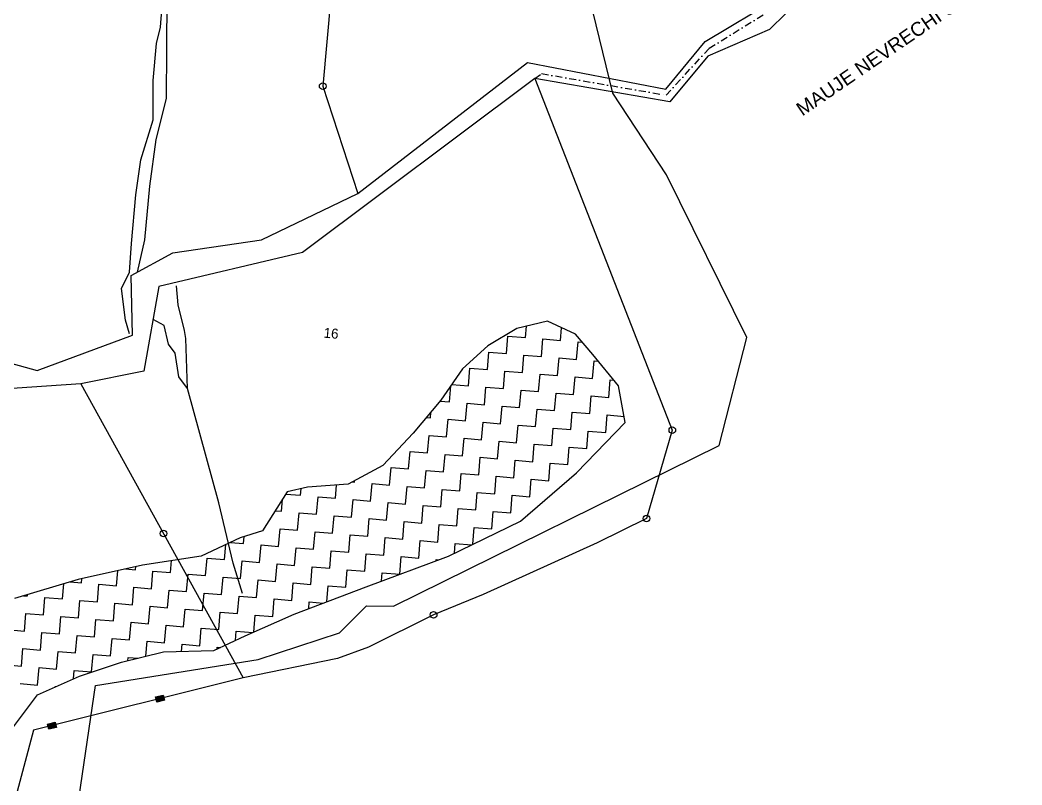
# Model space of a CAD drawing. Header units: metres. Extents: x 315709 to 318108, y 1893429 to 1895898.
# Drawn here: x 317063 to 317780, y 1894282 to 1894828 of the extents above; entities that cross this region are included whole.
import ezdxf

# ---------------------------------------------------------------- set-up
doc = ezdxf.new("R2010")
doc.units = ezdxf.units.M
doc.header["$MEASUREMENT"] = 0
doc.linetypes.add('DASHDOT', pattern=[1, 0.5, -0.25, 0, -0.25])
for name, color, linetype in [('LINE_WATER', 4, 'Continuous'), ('POLY_HATCH', 12, 'Continuous'), ('POLY_PARCEL', 6, 'Continuous'), ('POLY_WATER', 4, 'Continuous'), ('TEXT_MAPOUT', 7, 'Continuous'), ('TEXT_PARCEL', 7, 'Continuous'), ('V_BOUND_LINE', 7, 'Continuous'), ('V_BOUND_STREAM_LINE', 7, 'DASHDOT'), ('VILLAGE BOUNDRY', 5, 'Continuous')]:
    doc.layers.add(name, color=color, linetype=linetype)
doc.styles.get("Standard").update_dxf_attribs({"font": 'arial.ttf'})
doc.styles.add('TEXT_MAP', font='')
doc.styles.get('TEXT_MAP').set_extended_font_data('Kruti Dev 050')

msp = doc.modelspace()

# ---------------------------------------------------------------- hatches: boundary and pattern name
for points in [[(317166.6, 1894342.34), (317165.67, 1894346.04), (317160.33, 1894344.69), (317161.26, 1894341)], [(317089.39, 1894322.96), (317088.46, 1894326.66), (317083.12, 1894325.32), (317084.05, 1894321.62)]]:
    msp.add_hatch(color=256).paths.add_polyline_path(points)

# ---------------------------------------------------------------- linework, layer by layer
for p, q in [((317160.33, 1894344.69), (317165.67, 1894346.04)), ((317161.26, 1894341), (317160.33, 1894344.69)), ((317165.67, 1894346.04), (317166.6, 1894342.34)), ((317166.6, 1894342.34), (317161.26, 1894341)), ((317083.12, 1894325.32), (317088.46, 1894326.66)), ((317084.05, 1894321.62), (317083.12, 1894325.32)), ((317089.39, 1894322.96), (317084.05, 1894321.62)), ((317088.46, 1894326.66), (317089.39, 1894322.96))]:
    msp.add_line(p, q)
for centre in [(317279.73, 1894781.16), (317529.6, 1894535.31), (317511.08, 1894472.14), (317165.86, 1894461.47), (317359.01, 1894403.42)]:
    msp.add_circle(centre, 2.36)
at = {"layer": 'LINE_WATER'}
for p, q in [((317163.81, 1894823.23), (317166.03, 1894853)), ((317168.3, 1894845.78), (317167.97, 1894807.51)), ((317161.02, 1894811.74), (317163.81, 1894823.23)), ((317158.54, 1894785.11), (317161.02, 1894811.74)), ((317167.97, 1894807.51), (317167.91, 1894772.34)), ((317158.56, 1894757.23), (317158.54, 1894785.11)), ((317167.91, 1894772.34), (317160.5, 1894743)), ((317149.64, 1894728.54), (317158.56, 1894757.23)), ((317160.5, 1894743), (317155.9, 1894709.78)), ((317146.25, 1894703.55), (317149.64, 1894728.54)), ((317155.9, 1894709.78), (317152.42, 1894671.25)), ((317143.07, 1894668.65), (317146.25, 1894703.55)), ((317141.63, 1894648.19), (317143.07, 1894668.65)), ((317152.42, 1894671.25), (317147.16, 1894648.17)), ((317135.97, 1894636.68), (317141.63, 1894648.19)), ((317176.53, 1894624.8), (317175.35, 1894638.48)), ((317138.7, 1894613.88), (317135.97, 1894636.68)), ((317180.96, 1894606.64), (317176.53, 1894624.8)), ((317141.57, 1894604.24), (317138.7, 1894613.88)), ((317166.37, 1894610.17), (317158.45, 1894614.4)), ((317169.56, 1894596.88), (317166.37, 1894610.17)), ((317182.02, 1894600.82), (317180.96, 1894606.64)), ((317174.21, 1894590.36), (317169.56, 1894596.88)), ((317183.12, 1894565.17), (317182.02, 1894600.82)), ((317176.84, 1894573.43), (317174.21, 1894590.36)), ((317183.12, 1894565.17), (317176.84, 1894573.43)), ((317205.39, 1894483.37), (317183.12, 1894565.17)), ((317215.68, 1894440.23), (317205.39, 1894483.37)), ((317222.47, 1894418.52), (317215.68, 1894440.23))]:
    msp.add_line(p, q, dxfattribs=at)
at = {"layer": 'POLY_HATCH'}
for p, q in [((317440.3, 1894613.17), (317418.4, 1894608.05)), ((317460.39, 1894603.94), (317440.3, 1894613.17)), ((317418.4, 1894608.05), (317397.7, 1894595.58)), ((317472.78, 1894589.31), (317460.39, 1894603.94)), ((317397.7, 1894595.58), (317379.71, 1894579.26)), ((317491.17, 1894566.93), (317472.78, 1894589.31)), ((317379.71, 1894579.26), (317364.21, 1894556.7)), ((317495.95, 1894540.86), (317491.17, 1894566.93)), ((317364.21, 1894556.7), (317344.42, 1894533.28)), ((317461.19, 1894504.8), (317495.95, 1894540.86)), ((317344.42, 1894533.28), (317322.82, 1894510.02)), ((317322.82, 1894510.02), (317297.82, 1894496.7)), ((317421.12, 1894470.39), (317461.19, 1894504.8)), ((317297.82, 1894496.7), (317268.91, 1894494.58)), ((317254.42, 1894491.26), (317236.67, 1894463.45)), ((317268.91, 1894494.58), (317254.42, 1894491.26)), ((317369.74, 1894445.39), (317421.12, 1894470.39)), ((317236.67, 1894463.45), (317220.83, 1894458.43)), ((317220.83, 1894458.43), (317192.83, 1894445.36)), ((317192.83, 1894445.36), (317150.86, 1894438.9)), ((317310.75, 1894423.43), (317369.74, 1894445.39)), ((317150.86, 1894438.9), (317104.93, 1894428.54)), ((317104.93, 1894428.54), (317059.36, 1894415.13)), ((317259.22, 1894403.88), (317310.75, 1894423.43)), ((317224.36, 1894388.36), (317259.22, 1894403.88)), ((317202.01, 1894377.85), (317224.36, 1894388.36)), ((317135.99, 1894369.47), (317165.94, 1894376.93)), ((317165.94, 1894376.93), (317202.01, 1894377.85)), ((317105.83, 1894359.6), (317135.99, 1894369.47)), ((317075.97, 1894346.09), (317105.83, 1894359.6)), ((317057.28, 1894321.37), (317075.97, 1894346.09))]:
    msp.add_line(p, q, dxfattribs=at)
at = {"layer": 'POLY_HATCH', "linetype": 'Continuous'}
for p, q in [((317424.63, 1894601.54), (317425.31, 1894609.66)), ((317411.06, 1894590.06), (317412.1, 1894602.58)), ((317412.1, 1894602.58), (317424.63, 1894601.54)), ((317449.68, 1894599.45), (317450.44, 1894608.51)), ((317436.11, 1894587.97), (317437.16, 1894600.49)), ((317437.16, 1894600.49), (317449.68, 1894599.45)), ((317461.16, 1894585.87), (317462.21, 1894598.4)), ((317462.21, 1894598.4), (317465.3, 1894598.14)), ((317397.48, 1894578.58), (317398.53, 1894591.1)), ((317398.53, 1894591.1), (317411.06, 1894590.06)), ((317422.54, 1894576.49), (317423.58, 1894589.01)), ((317423.58, 1894589.01), (317436.11, 1894587.97)), ((317447.59, 1894574.39), (317448.64, 1894586.92)), ((317448.64, 1894586.92), (317461.16, 1894585.87)), ((317472.64, 1894572.3), (317473.69, 1894584.83)), ((317473.69, 1894584.83), (317476.67, 1894584.58)), ((317383.91, 1894567.1), (317384.96, 1894579.62)), ((317384.96, 1894579.62), (317397.48, 1894578.58)), ((317408.96, 1894565.01), (317410.01, 1894577.53)), ((317410.01, 1894577.53), (317422.54, 1894576.49)), ((317434.02, 1894562.91), (317435.06, 1894575.44)), ((317435.06, 1894575.44), (317447.59, 1894574.39)), ((317370.34, 1894555.62), (317371.29, 1894567)), ((317372.04, 1894568.09), (317383.91, 1894567.1)), ((317459.07, 1894560.82), (317460.12, 1894573.35)), ((317460.12, 1894573.35), (317472.64, 1894572.3)), ((317484.12, 1894558.73), (317485.17, 1894571.25)), ((317485.17, 1894571.25), (317487.8, 1894571.03)), ((317395.39, 1894553.53), (317396.44, 1894566.05)), ((317396.44, 1894566.05), (317408.96, 1894565.01)), ((317420.44, 1894551.43), (317421.49, 1894563.96)), ((317421.49, 1894563.96), (317434.02, 1894562.91)), ((317445.5, 1894549.34), (317446.54, 1894561.87)), ((317446.54, 1894561.87), (317459.07, 1894560.82)), ((317470.55, 1894547.25), (317471.6, 1894559.77)), ((317471.6, 1894559.77), (317484.12, 1894558.73)), ((317363.77, 1894556.17), (317370.34, 1894555.62)), ((317381.82, 1894542.05), (317382.87, 1894554.57)), ((317382.87, 1894554.57), (317395.39, 1894553.53)), ((317406.87, 1894539.95), (317407.92, 1894552.48)), ((317407.92, 1894552.48), (317420.44, 1894551.43)), ((317356.77, 1894544.14), (317357.11, 1894548.3)), ((317431.93, 1894537.86), (317432.97, 1894550.39)), ((317432.97, 1894550.39), (317445.5, 1894549.34)), ((317456.98, 1894535.77), (317458.02, 1894548.29)), ((317458.02, 1894548.29), (317470.55, 1894547.25)), ((317482.03, 1894533.68), (317483.08, 1894546.2)), ((317483.08, 1894546.2), (317495.16, 1894545.19)), ((317353.8, 1894544.39), (317356.77, 1894544.14)), ((317368.25, 1894530.57), (317369.29, 1894543.09)), ((317369.29, 1894543.09), (317381.82, 1894542.05)), ((317393.3, 1894528.47), (317394.35, 1894541)), ((317394.35, 1894541), (317406.87, 1894539.95)), ((317418.35, 1894526.38), (317419.4, 1894538.91)), ((317419.4, 1894538.91), (317431.93, 1894537.86)), ((317354.67, 1894519.09), (317355.72, 1894531.61)), ((317355.72, 1894531.61), (317368.25, 1894530.57)), ((317443.41, 1894524.29), (317444.45, 1894536.81)), ((317444.45, 1894536.81), (317456.98, 1894535.77)), ((317468.46, 1894522.2), (317469.5, 1894534.72)), ((317469.5, 1894534.72), (317482.03, 1894533.68)), ((317379.73, 1894516.99), (317380.77, 1894529.52)), ((317380.77, 1894529.52), (317393.3, 1894528.47)), ((317404.78, 1894514.9), (317405.83, 1894527.43)), ((317405.83, 1894527.43), (317418.35, 1894526.38)), ((317429.83, 1894512.81), (317430.88, 1894525.33)), ((317430.88, 1894525.33), (317443.41, 1894524.29)), ((317341.1, 1894507.61), (317342.15, 1894520.13)), ((317342.15, 1894520.13), (317354.67, 1894519.09)), ((317366.16, 1894505.51), (317367.2, 1894518.04)), ((317367.2, 1894518.04), (317379.73, 1894516.99)), ((317454.89, 1894510.72), (317455.93, 1894523.24)), ((317455.93, 1894523.24), (317468.46, 1894522.2)), ((317391.21, 1894503.42), (317392.25, 1894515.95)), ((317392.25, 1894515.95), (317404.78, 1894514.9)), ((317416.26, 1894501.33), (317417.31, 1894513.85)), ((317417.31, 1894513.85), (317429.83, 1894512.81)), ((317441.31, 1894499.24), (317442.36, 1894511.76)), ((317442.36, 1894511.76), (317454.89, 1894510.72)), ((317327.53, 1894496.12), (317328.58, 1894508.65)), ((317328.58, 1894508.65), (317341.1, 1894507.61)), ((317352.58, 1894494.03), (317353.63, 1894506.56)), ((317353.63, 1894506.56), (317366.16, 1894505.51)), ((317377.64, 1894491.94), (317378.68, 1894504.47)), ((317378.68, 1894504.47), (317391.21, 1894503.42)), ((317402.69, 1894489.85), (317403.73, 1894502.37)), ((317403.73, 1894502.37), (317416.26, 1894501.33)), ((317288.9, 1894486.74), (317289.69, 1894496.11)), ((317300.91, 1894498.35), (317302.48, 1894498.22)), ((317302.48, 1894498.22), (317302.56, 1894499.23)), ((317313.96, 1894484.64), (317315, 1894497.17)), ((317315, 1894497.17), (317327.53, 1894496.12)), ((317339.01, 1894482.55), (317340.06, 1894495.08)), ((317340.06, 1894495.08), (317352.58, 1894494.03)), ((317427.74, 1894487.76), (317428.79, 1894500.28)), ((317428.79, 1894500.28), (317441.31, 1894499.24)), ((317253.42, 1894489.7), (317263.85, 1894488.83)), ((317263.85, 1894488.83), (317264.24, 1894493.51)), ((317275.33, 1894475.26), (317276.38, 1894487.78)), ((317276.38, 1894487.78), (317288.9, 1894486.74)), ((317364.06, 1894480.46), (317365.11, 1894492.99)), ((317365.11, 1894492.99), (317377.64, 1894491.94)), ((317389.12, 1894478.37), (317390.16, 1894490.89)), ((317390.16, 1894490.89), (317402.69, 1894489.85)), ((317414.17, 1894476.28), (317415.21, 1894488.8)), ((317415.21, 1894488.8), (317427.74, 1894487.76)), ((317250.28, 1894477.35), (317250.99, 1894485.89)), ((317300.39, 1894473.16), (317301.43, 1894485.69)), ((317301.43, 1894485.69), (317313.96, 1894484.64)), ((317325.44, 1894471.07), (317326.48, 1894483.6)), ((317326.48, 1894483.6), (317339.01, 1894482.55)), ((317350.49, 1894468.98), (317351.54, 1894481.51)), ((317351.54, 1894481.51), (317364.06, 1894480.46)), ((317245.78, 1894477.72), (317250.28, 1894477.35)), ((317261.76, 1894463.78), (317262.81, 1894476.3)), ((317262.81, 1894476.3), (317275.33, 1894475.26)), ((317286.81, 1894461.68), (317287.86, 1894474.21)), ((317287.86, 1894474.21), (317300.39, 1894473.16)), ((317375.54, 1894466.89), (317376.59, 1894479.41)), ((317376.59, 1894479.41), (317389.12, 1894478.37)), ((317400.6, 1894464.8), (317401.64, 1894477.32)), ((317401.64, 1894477.32), (317414.17, 1894476.28)), ((317426.69, 1894475.23), (317426.74, 1894475.23)), ((317426.69, 1894475.18), (317426.69, 1894475.23)), ((317311.87, 1894459.59), (317312.91, 1894472.12)), ((317312.91, 1894472.12), (317325.44, 1894471.07)), ((317336.92, 1894457.5), (317337.96, 1894470.03)), ((317337.96, 1894470.03), (317350.49, 1894468.98)), ((317361.97, 1894455.41), (317363.02, 1894467.93)), ((317363.02, 1894467.93), (317375.54, 1894466.89)), ((317223.13, 1894454.39), (317223.54, 1894459.29)), ((317248.19, 1894452.3), (317249.23, 1894464.82)), ((317249.23, 1894464.82), (317261.76, 1894463.78)), ((317273.24, 1894450.2), (317274.29, 1894462.73)), ((317274.29, 1894462.73), (317286.81, 1894461.68)), ((317298.29, 1894448.11), (317299.34, 1894460.64)), ((317299.34, 1894460.64), (317311.87, 1894459.59)), ((317387.07, 1894453.82), (317388.07, 1894465.84)), ((317388.07, 1894465.84), (317400.6, 1894464.8)), ((317209.56, 1894442.91), (317210.45, 1894453.59)), ((317213.84, 1894455.17), (317223.13, 1894454.39)), ((317234.62, 1894440.82), (317235.66, 1894453.34)), ((317235.66, 1894453.34), (317248.19, 1894452.3)), ((317323.35, 1894446.02), (317324.39, 1894458.55)), ((317324.39, 1894458.55), (317336.92, 1894457.5)), ((317348.4, 1894443.93), (317349.44, 1894456.45)), ((317349.44, 1894456.45), (317361.97, 1894455.41)), ((317373.92, 1894447.42), (317374.5, 1894454.36)), ((317374.5, 1894454.36), (317386.17, 1894453.39)), ((317259.67, 1894438.72), (317260.71, 1894451.25)), ((317260.71, 1894451.25), (317273.24, 1894450.2)), ((317284.72, 1894436.63), (317285.77, 1894449.16)), ((317285.77, 1894449.16), (317298.29, 1894448.11)), ((317309.77, 1894434.54), (317310.82, 1894447.07)), ((317310.82, 1894447.07), (317323.35, 1894446.02)), ((317334.83, 1894432.45), (317335.87, 1894444.97)), ((317335.87, 1894444.97), (317348.4, 1894443.93)), ((317145.88, 1894435.61), (317146.07, 1894437.82)), ((317170.94, 1894433.52), (317171.65, 1894442.1)), ((317195.99, 1894431.43), (317197.04, 1894443.96)), ((317197.04, 1894443.96), (317209.56, 1894442.91)), ((317221.04, 1894429.34), (317222.09, 1894441.86)), ((317222.09, 1894441.86), (317234.62, 1894440.82)), ((317246.1, 1894427.24), (317247.14, 1894439.77)), ((317247.14, 1894439.77), (317259.67, 1894438.72)), ((317271.15, 1894425.15), (317272.19, 1894437.68)), ((317272.19, 1894437.68), (317284.72, 1894436.63)), ((317360.86, 1894442.08), (317360.92, 1894442.88)), ((317360.92, 1894442.88), (317362.62, 1894442.74)), ((317132.31, 1894424.13), (317133.21, 1894434.92)), ((317138.88, 1894436.2), (317145.88, 1894435.61)), ((317157.36, 1894422.04), (317158.41, 1894434.57)), ((317158.41, 1894434.57), (317170.94, 1894433.52)), ((317182.42, 1894419.95), (317183.46, 1894432.48)), ((317183.46, 1894432.48), (317195.99, 1894431.43)), ((317207.47, 1894417.86), (317208.52, 1894430.38)), ((317208.52, 1894430.38), (317221.04, 1894429.34)), ((317296.2, 1894423.06), (317297.25, 1894435.59)), ((317297.25, 1894435.59), (317309.77, 1894434.54)), ((317321.8, 1894427.55), (317322.3, 1894433.49)), ((317322.3, 1894433.49), (317334.83, 1894432.45)), ((317093.69, 1894414.75), (317094.59, 1894425.5)), ((317099.32, 1894426.89), (317107.26, 1894426.23)), ((317107.26, 1894426.23), (317107.5, 1894429.12)), ((317118.74, 1894412.65), (317119.79, 1894425.18)), ((317119.79, 1894425.18), (317132.31, 1894424.13)), ((317232.52, 1894415.76), (317233.57, 1894428.29)), ((317233.57, 1894428.29), (317246.1, 1894427.24)), ((317257.58, 1894413.67), (317258.62, 1894426.2)), ((317258.62, 1894426.2), (317271.15, 1894425.15)), ((317282.73, 1894412.8), (317283.67, 1894424.11)), ((317283.67, 1894424.11), (317296.2, 1894423.06)), ((317065.93, 1894417.06), (317068.63, 1894416.84)), ((317068.63, 1894416.84), (317068.72, 1894417.89)), ((317143.79, 1894410.56), (317144.84, 1894423.09)), ((317144.84, 1894423.09), (317157.36, 1894422.04)), ((317168.85, 1894408.47), (317169.89, 1894420.99)), ((317169.89, 1894420.99), (317182.42, 1894419.95)), ((317193.9, 1894406.38), (317194.94, 1894418.9)), ((317194.94, 1894418.9), (317207.47, 1894417.86)), ((317218.95, 1894404.28), (317220, 1894416.81)), ((317220, 1894416.81), (317232.52, 1894415.76)), ((317080.11, 1894403.27), (317081.16, 1894415.79)), ((317081.16, 1894415.79), (317093.69, 1894414.75)), ((317105.17, 1894401.17), (317106.21, 1894413.7)), ((317106.21, 1894413.7), (317118.74, 1894412.65)), ((317130.22, 1894399.08), (317131.27, 1894411.61)), ((317131.27, 1894411.61), (317143.79, 1894410.56)), ((317155.27, 1894396.99), (317156.32, 1894409.51)), ((317156.32, 1894409.51), (317168.85, 1894408.47)), ((317244, 1894402.19), (317245.05, 1894414.72)), ((317245.05, 1894414.72), (317257.58, 1894413.67)), ((317269.7, 1894407.86), (317270.1, 1894412.63)), ((317270.1, 1894412.63), (317280.08, 1894411.79)), ((317066.54, 1894391.79), (317067.59, 1894404.31)), ((317067.59, 1894404.31), (317080.11, 1894403.27)), ((317091.59, 1894389.69), (317092.64, 1894402.22)), ((317092.64, 1894402.22), (317105.17, 1894401.17)), ((317180.33, 1894394.9), (317181.37, 1894407.42)), ((317181.37, 1894407.42), (317193.9, 1894406.38)), ((317205.38, 1894392.8), (317206.42, 1894405.33)), ((317206.42, 1894405.33), (317218.95, 1894404.28)), ((317230.46, 1894391.08), (317231.48, 1894403.24)), ((317231.48, 1894403.24), (317244, 1894402.19)), ((317116.65, 1894387.6), (317117.69, 1894400.13)), ((317117.69, 1894400.13), (317130.22, 1894399.08)), ((317141.7, 1894385.51), (317142.75, 1894398.03)), ((317142.75, 1894398.03), (317155.27, 1894396.99)), ((317166.75, 1894383.42), (317167.8, 1894395.94)), ((317167.8, 1894395.94), (317180.33, 1894394.9)), ((317054.02, 1894392.83), (317066.54, 1894391.79)), ((317078.02, 1894378.21), (317079.07, 1894390.74)), ((317079.07, 1894390.74), (317091.59, 1894389.69)), ((317103.08, 1894376.12), (317104.12, 1894388.65)), ((317104.12, 1894388.65), (317116.65, 1894387.6)), ((317191.81, 1894381.32), (317192.85, 1894393.85)), ((317192.85, 1894393.85), (317205.38, 1894392.8)), ((317217.35, 1894385.06), (317217.9, 1894391.76)), ((317217.9, 1894391.76), (317229.76, 1894390.77)), ((317128.13, 1894374.03), (317129.17, 1894386.55)), ((317129.17, 1894386.55), (317141.7, 1894385.51)), ((317153.33, 1894373.79), (317154.23, 1894384.46)), ((317154.23, 1894384.46), (317166.75, 1894383.42)), ((317178.85, 1894377.26), (317179.28, 1894382.37)), ((317179.28, 1894382.37), (317191.81, 1894381.32)), ((317204.22, 1894378.89), (317204.33, 1894380.28)), ((317204.33, 1894380.28), (317206.75, 1894380.08)), ((317064.45, 1894366.73), (317065.5, 1894379.26)), ((317065.5, 1894379.26), (317078.02, 1894378.21)), ((317089.5, 1894364.64), (317090.55, 1894377.17)), ((317090.55, 1894377.17), (317103.08, 1894376.12)), ((317114.56, 1894362.55), (317115.6, 1894375.07)), ((317115.6, 1894375.07), (317128.13, 1894374.03)), ((317051.92, 1894367.78), (317064.45, 1894366.73)), ((317140.45, 1894370.58), (317140.65, 1894372.98)), ((317140.65, 1894372.98), (317147.73, 1894372.39)), ((317075.93, 1894353.16), (317076.98, 1894365.69)), ((317076.98, 1894365.69), (317089.5, 1894364.64)), ((317101.53, 1894357.66), (317102.03, 1894363.59)), ((317102.03, 1894363.59), (317114.56, 1894362.55)), ((317063.4, 1894354.21), (317075.93, 1894353.16)), ((317088.42, 1894351.72), (317088.46, 1894352.11)), ((317088.46, 1894352.11), (317089.16, 1894352.06))]:
    msp.add_line(p, q, dxfattribs=at)
at = {"layer": 'POLY_PARCEL'}
for p, q in [((317306.01, 1895071.09), (317279.73, 1894781.16)), ((317279.73, 1894781.16), (317304.77, 1894704.54)), ((317106.76, 1894568.33), (317222.86, 1894358.42))]:
    msp.add_line(p, q, dxfattribs=at)
at = {"layer": 'POLY_WATER'}
for p, q in [((317552.99, 1894813.08), (317657.3, 1894875.65)), ((317627.18, 1894849.39), (317599.15, 1894821.62)), ((317599.15, 1894821.62), (317555.01, 1894802.73)), ((317524.89, 1894779.13), (317552.99, 1894813.08)), ((317304.77, 1894704.54), (317426.06, 1894798.01)), ((317426.06, 1894798.01), (317524.89, 1894779.13)), ((317555.01, 1894802.73), (317527.9, 1894770.02)), ((317431.32, 1894786.55), (317265.33, 1894662.23)), ((317527.9, 1894770.02), (317431.32, 1894786.55)), ((317235.94, 1894671.32), (317304.77, 1894704.54)), ((317172.66, 1894662), (317235.94, 1894671.32)), ((317142.94, 1894645.89), (317172.66, 1894662)), ((317265.33, 1894662.23), (317162.68, 1894638.04)), ((317143.82, 1894603.31), (317142.94, 1894645.89)), ((317162.68, 1894638.04), (317151.85, 1894577.4)), ((317075.65, 1894578.01), (317143.82, 1894603.31)), ((317019.74, 1894593.31), (317075.65, 1894578.01)), ((317151.85, 1894577.4), (317106.76, 1894568.33)), ((317106.76, 1894568.33), (317039.44, 1894563.77))]:
    msp.add_line(p, q, dxfattribs=at)
at = {"layer": 'V_BOUND_LINE'}
for p, q in [((317431.32, 1894786.55), (317529.6, 1894535.31)), ((317529.6, 1894535.31), (317511.08, 1894472.14)), ((317511.08, 1894472.14), (317475.85, 1894454.9)), ((317475.85, 1894454.9), (317394.36, 1894417.86)), ((317394.36, 1894417.86), (317359.01, 1894403.42)), ((317359.01, 1894403.42), (317312.47, 1894380.16)), ((317312.47, 1894380.16), (317290.39, 1894372.21)), ((317290.39, 1894372.21), (317222.86, 1894358.42)), ((317222.86, 1894358.42), (317073.04, 1894320.83)), ((317073.04, 1894320.83), (317041.4, 1894202.68))]:
    msp.add_line(p, q, dxfattribs=at)
at = {"layer": 'V_BOUND_STREAM_LINE', "ltscale": 10}
for p, q in [((317556.03, 1894808.25), (317657.46, 1894871.35)), ((317525.13, 1894774.74), (317556.03, 1894808.25)), ((317431.32, 1894786.55), (317436.09, 1894790.19)), ((317436.09, 1894790.19), (317525.13, 1894774.74))]:
    msp.add_line(p, q, dxfattribs=at)
at = {"layer": 'VILLAGE BOUNDRY'}
for p, q in [((317487.18, 1894776.08), (317468.25, 1894853.5)), ((317525.48, 1894717.86), (317487.18, 1894776.08)), ((317582.88, 1894601.48), (317525.48, 1894717.86)), ((317563.07, 1894524.28), (317582.88, 1894601.48)), ((317330.42, 1894409.59), (317563.07, 1894524.28)), ((317291.63, 1894390.44), (317311.05, 1894409.7)), ((317311.05, 1894409.7), (317330.42, 1894409.59)), ((317233.52, 1894371.45), (317291.63, 1894390.44)), ((317117.41, 1894352.8), (317233.52, 1894371.45)), ((317097.28, 1894217.54), (317117.41, 1894352.8))]:
    msp.add_line(p, q, dxfattribs=at)

# ---------------------------------------------------------------- texts
at = {"layer": 'TEXT_MAPOUT', "ltscale": 10}
msp.add_text('MAUJE NEVRECHI SHIV SHIV', height=9.8976, rotation=34.48131, dxfattribs=at).set_placement((317622.55, 1894759.4))
at = {"layer": 'TEXT_PARCEL', "style": 'TEXT_MAP'}
msp.add_text('16', height=7.126, rotation=355.22583, dxfattribs=at).set_placement((317280.19, 1894601.47))

doc.saveas('drawing.dxf')
